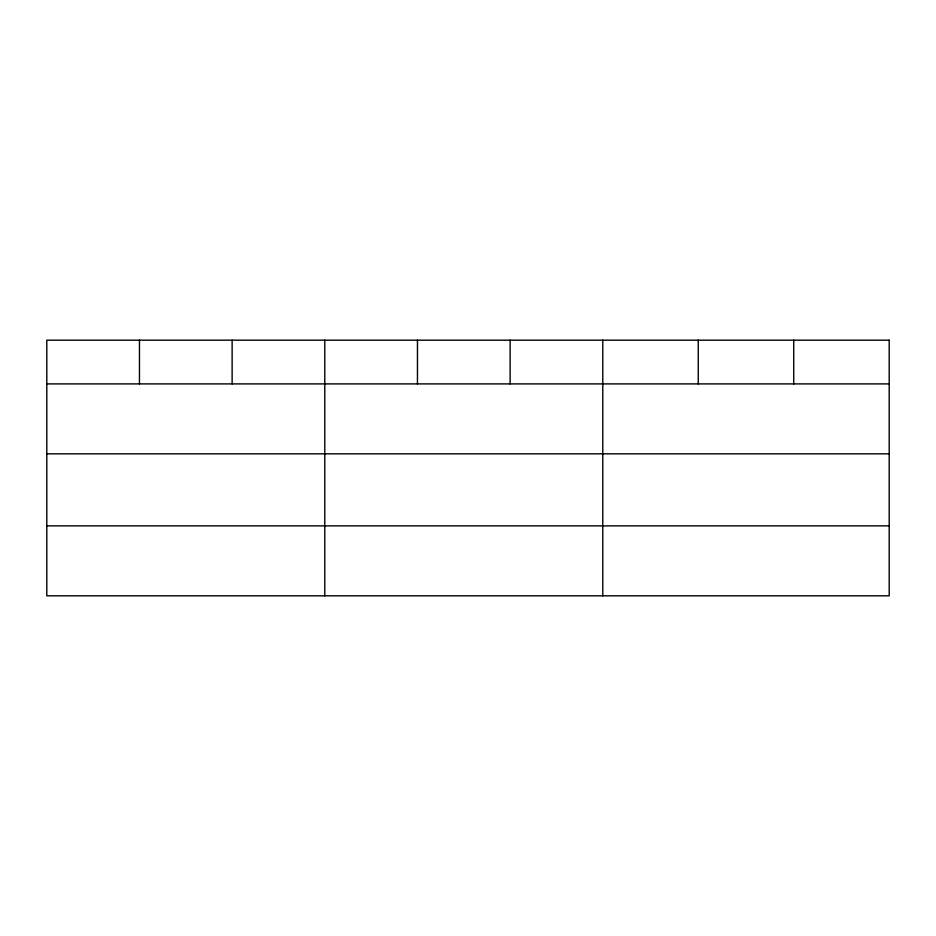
<?xml version="1.0" encoding="UTF-8"?>
<svg xmlns="http://www.w3.org/2000/svg" width="936" height="936" viewBox="0 0 936 936"><rect width="100%" height="100%" fill="white"/><g stroke="black" fill="none" stroke-linecap="round" stroke-linejoin="round"><path stroke-width="1.4" d="M46.8 383.9L889.2 383.9M46.8 453.831L889.2 453.831M46.8 525.88L889.2 525.88M793.728 340.177L793.728 383.9M698.256 340.177L698.256 383.9M602.784 340.177L602.784 595.822M510.12 340.177L510.12 383.9M417.456 340.177L417.456 383.9M324.792 340.177L324.792 595.822M232.128 340.177L232.128 383.9M139.464 340.177L139.464 383.9M889.2 340.177L46.8 340.177L46.8 595.822L889.2 595.822L889.2 340.177"/></g></svg>
